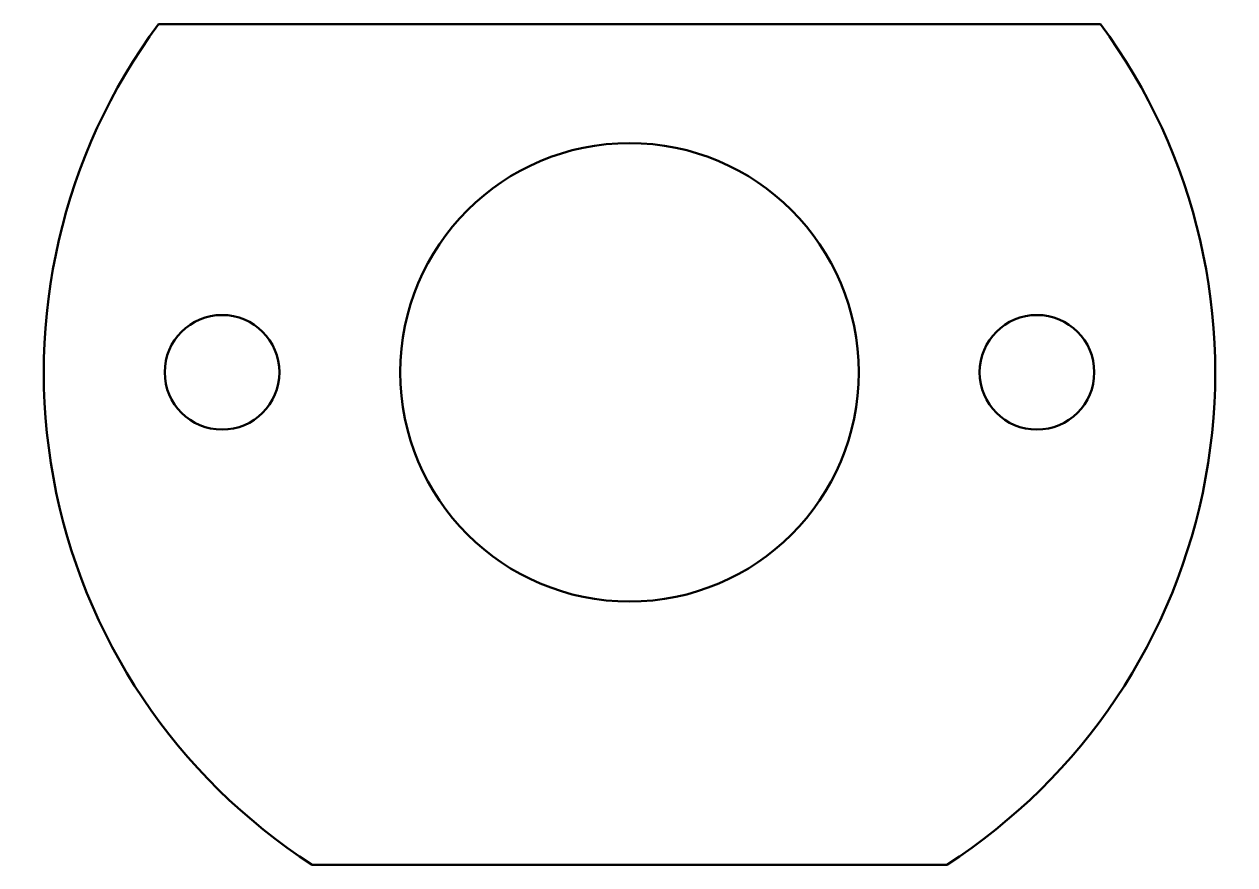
# Model space of a CAD drawing. Header units: millimetres. Extents: x -0.9 to 46.7, y 0 to 33.
import ezdxf

# ---------------------------------------------------------------- set-up
doc = ezdxf.new("R2010")
doc.units = ezdxf.units.MM
doc.layers.add('Visible (ANSI)', color=7, linetype='Continuous', lineweight=50)

# ---------------------------------------------------------------- blocks, each defined once
blk = doc.blocks.new('CA-SMT-01-REPO01_Soldaduras brazo_CA-SMT-01-REPO01')
at = {"layer": 'Visible (ANSI)'}
for p, q in [((18.5, 16.5), (-18.5, 16.5)), ((-12.457, -16.5), (12.457, -16.5))]:
    blk.add_line(p, q, dxfattribs=at)
for centre, radius in [((0, 2.834), 9), ((-16, 2.834), 2.25), ((16, 2.834), 2.25)]:
    blk.add_circle(centre, radius, dxfattribs=at)
at = {"layer": 'Visible (ANSI)', "extrusion": (0, 0, -1)}
for start, end in [(302.7939, 36.4527), (143.5473, 237.2061)]:
    blk.add_arc((0, 2.834), 23, start, end, dxfattribs=at)

msp = doc.modelspace()

# ---------------------------------------------------------------- block references
msp.add_blockref('CA-SMT-01-REPO01_Soldaduras brazo_CA-SMT-01-REPO01', (22.904, 16.5))

doc.saveas('drawing.dxf')
